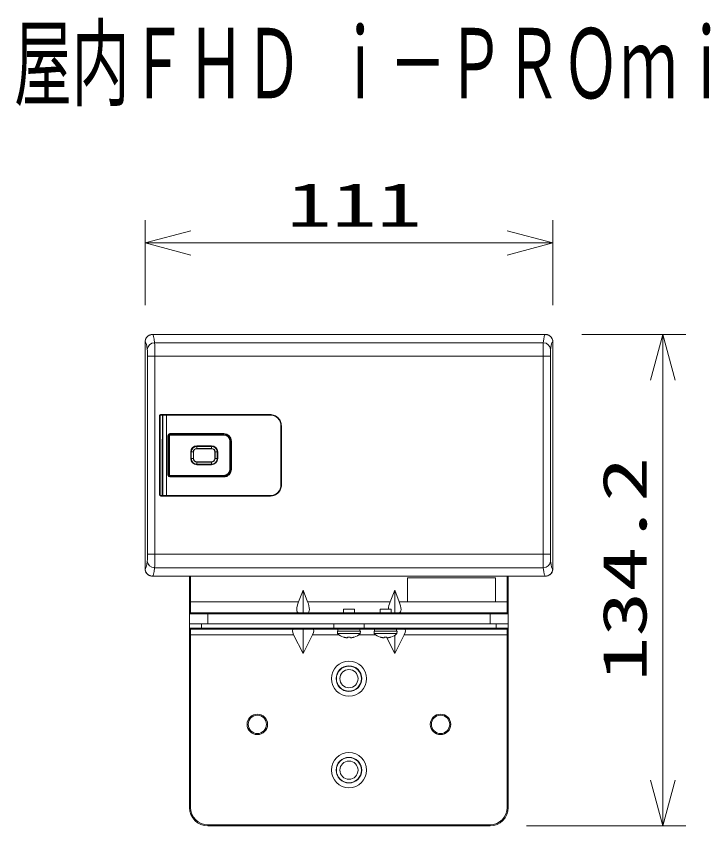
# Model space of a CAD drawing. Units: millimetres on the paper. Extents: x -62 to 64, y -59 to 59.
# Drawn here: x -35.38 to 2.42, y 15.2 to 59.43 of the extents above; entities that cross this region are included whole.
import ezdxf
from ezdxf.enums import TextEntityAlignment as Align

# ---------------------------------------------------------------- set-up
doc = ezdxf.new("R2010")
doc.units = ezdxf.units.MM
doc.layers.add('0-0_MOJI1', color=7, linetype='Continuous')
for name, color, linetype, lineweight in [('0-3_GAIKEI', 4, 'Continuous', 9), ('0-4_SUNPO', 7, 'Continuous', 9), ('0-5_0', 7, 'Continuous', 9)]:
    doc.layers.add(name, color=color, linetype=linetype, lineweight=lineweight)
doc.styles.add('ＭＳ ゴシック', font='')
doc.styles.get('ＭＳ ゴシック').set_extended_font_data('MS Gothic')

# ---------------------------------------------------------------- blocks, each defined once
blk = doc.blocks.new('_Open30')
at = {"layer": '0-5_0'}
blk.add_line((0, 0), (-1, 0), dxfattribs=at)
blk.add_lwpolyline([(-1, 0.2679), (0, 0), (-1, -0.2679)], dxfattribs=at)

msp = doc.modelspace()

# ---------------------------------------------------------------- linework, layer by layer
at = {"layer": '0-3_GAIKEI', "color": 7}
for p, q in [((-6.504, 42.039), (-27.939, 42.039)), ((-28.353, 41.636), (-28.353, 29.242)), ((-6.091, 29.242), (-6.091, 41.636)), ((-27.939, 28.839), (-6.504, 28.839))]:
    msp.add_line(p, q, dxfattribs=at)
at = {"layer": '0-3_GAIKEI'}
for p, q in [((-28.347, 41.636), (-28.347, 29.241)), ((-27.83, 41.584), (-6.614, 41.584)), ((-6.096, 29.241), (-6.096, 41.636)), ((-28.216, 40.847), (-6.228, 40.847)), ((-28.216, 30.03), (-28.216, 40.847)), ((-27.817, 40.847), (-27.817, 30.03)), ((-6.627, 30.03), (-6.627, 40.847)), ((-6.228, 40.847), (-6.228, 30.03)), ((-21.524, 37.664), (-27.48, 37.664)), ((-27.48, 37.664), (-27.48, 37.659)), ((-21.524, 37.659), (-27.48, 37.659)), ((-21.532, 37.639), (-27.472, 37.639)), ((-27.404, 33.239), (-27.404, 37.639)), ((-27.387, 33.239), (-27.387, 37.639)), ((-27.187, 33.239), (-27.187, 37.639)), ((-21.524, 37.664), (-21.524, 37.659)), ((-27.557, 37.587), (-27.557, 33.29)), ((-27.557, 37.587), (-27.552, 37.587)), ((-27.552, 37.587), (-27.552, 33.29)), ((-27.532, 37.579), (-27.532, 33.299)), ((-20.932, 33.839), (-20.932, 37.039)), ((-20.907, 37.047), (-20.912, 37.047)), ((-20.907, 33.81), (-20.907, 37.047)), ((-27.066, 36.522), (-27.106, 36.522)), ((-27.106, 34.355), (-27.106, 36.522)), ((-27.066, 36.522), (-27.062, 36.518)), ((-27.066, 34.355), (-27.066, 36.522)), ((-27.062, 36.518), (-27.062, 34.359)), ((-27.062, 36.518), (-27.022, 36.518)), ((-27.062, 34.359), (-27.062, 36.518)), ((-27.022, 36.518), (-27.022, 34.359)), ((-27.006, 36.582), (-27.006, 36.622)), ((-24.062, 36.578), (-27.002, 36.578)), ((-27.002, 36.578), (-27.002, 36.538)), ((-24.062, 36.538), (-27.002, 36.538)), ((-24.059, 36.582), (-24.062, 36.578)), ((-24.062, 36.578), (-24.062, 36.538)), ((-25.522, 35.955), (-24.722, 35.955)), ((-25.522, 35.927), (-25.522, 35.955)), ((-25.522, 35.927), (-24.722, 35.927)), ((-25.522, 35.927), (-25.522, 35.81)), ((-24.722, 35.927), (-24.722, 35.955)), ((-24.722, 35.927), (-24.722, 35.81)), ((-23.722, 34.679), (-23.722, 36.198)), ((-23.682, 36.198), (-23.722, 36.198)), ((-23.679, 36.202), (-23.682, 36.199)), ((-23.682, 34.679), (-23.682, 36.198)), ((-23.679, 36.202), (-23.679, 34.675)), ((-23.679, 36.202), (-23.639, 36.202)), ((-23.639, 36.202), (-23.639, 34.675)), ((-25.831, 35.619), (-25.859, 35.619)), ((-25.859, 35.619), (-25.859, 35.259)), ((-25.831, 35.619), (-25.831, 35.259)), ((-25.831, 35.619), (-25.714, 35.619)), ((-25.702, 35.619), (-25.714, 35.619)), ((-25.714, 35.619), (-25.714, 35.259)), ((-25.702, 35.619), (-25.702, 35.259)), ((-25.522, 35.799), (-25.522, 35.81)), ((-25.522, 35.81), (-24.722, 35.81)), ((-25.522, 35.799), (-24.722, 35.799)), ((-24.722, 35.799), (-24.722, 35.81)), ((-24.542, 35.259), (-24.542, 35.619)), ((-24.542, 35.619), (-24.531, 35.619)), ((-24.531, 35.259), (-24.531, 35.619)), ((-24.414, 35.619), (-24.531, 35.619)), ((-24.414, 35.619), (-24.386, 35.619)), ((-24.414, 35.259), (-24.414, 35.619)), ((-24.386, 35.259), (-24.386, 35.619)), ((-25.831, 35.259), (-25.859, 35.259)), ((-25.831, 35.259), (-25.714, 35.259)), ((-25.702, 35.259), (-25.714, 35.259)), ((-25.522, 35.079), (-25.522, 35.067)), ((-24.722, 35.079), (-25.522, 35.079)), ((-24.722, 35.067), (-25.522, 35.067)), ((-25.522, 34.95), (-25.522, 35.067)), ((-25.522, 34.95), (-25.522, 34.922)), ((-24.722, 34.95), (-25.522, 34.95)), ((-24.722, 35.079), (-24.722, 35.067)), ((-24.722, 34.95), (-24.722, 35.067)), ((-24.722, 34.95), (-24.722, 34.922)), ((-24.542, 35.259), (-24.531, 35.259)), ((-24.414, 35.259), (-24.531, 35.259)), ((-24.414, 35.259), (-24.386, 35.259)), ((-24.722, 34.922), (-25.522, 34.922)), ((-23.682, 34.679), (-23.722, 34.679)), ((-23.679, 34.675), (-23.682, 34.679)), ((-23.679, 34.675), (-23.639, 34.675)), ((-27.066, 34.355), (-27.106, 34.355)), ((-27.066, 34.355), (-27.062, 34.359)), ((-27.062, 34.359), (-27.022, 34.359)), ((-27.006, 34.295), (-27.002, 34.299)), ((-27.002, 34.339), (-24.062, 34.339)), ((-27.002, 34.299), (-27.002, 34.339)), ((-27.002, 34.299), (-24.062, 34.299)), ((-27.002, 34.299), (-24.062, 34.299)), ((-24.062, 34.299), (-24.062, 34.339)), ((-24.059, 34.295), (-24.059, 34.255)), ((-27.557, 33.29), (-27.552, 33.29)), ((-27.48, 33.213), (-27.48, 33.219)), ((-27.48, 33.219), (-21.504, 33.219)), ((-27.48, 33.213), (-21.504, 33.213)), ((-27.472, 33.239), (-21.532, 33.239)), ((-21.504, 33.213), (-21.504, 33.219)), ((-28.216, 30.03), (-6.228, 30.03)), ((-6.614, 29.293), (-27.83, 29.293)), ((-25.922, 27.439), (-25.922, 28.839)), ((-25.862, 28.839), (-25.862, 27.439)), ((-8.582, 27.439), (-8.582, 28.839)), ((-8.522, 28.839), (-8.522, 26.779)), ((-14.022, 28.739), (-14.022, 27.439)), ((-9.222, 28.739), (-14.022, 28.739)), ((-9.222, 27.439), (-9.222, 28.739)), ((-19.968, 27.439), (-19.722, 28.074)), ((-19.722, 26.839), (-19.722, 28.074)), ((-19.722, 28.074), (-19.476, 27.439)), ((-14.968, 27.439), (-14.722, 28.074)), ((-25.862, 27.439), (-25.922, 27.439)), ((-25.862, 27.439), (-25.862, 26.839)), ((-25.862, 27.439), (-19.968, 27.439)), ((-19.476, 27.439), (-14.968, 27.439)), ((-14.476, 27.439), (-14.022, 27.439)), ((-14.022, 27.439), (-9.222, 27.439)), ((-9.222, 27.439), (-8.522, 27.439)), ((-8.582, 26.839), (-8.582, 27.439)), ((-17.522, 27.039), (-17.522, 26.839)), ((-15.522, 27.039), (-15.522, 26.839)), ((-8.522, 26.779), (-25.922, 26.779)), ((-24.922, 26.839), (-24.922, 26.239)), ((-9.522, 26.239), (-9.522, 26.839)), ((-8.522, 26.779), (-8.582, 26.839)), ((-8.522, 26.779), (-8.522, 25.639)), ((-8.522, 26.239), (-25.922, 26.239)), ((-25.264, 26.239), (-25.264, 25.999)), ((-18.05, 25.999), (-18.05, 26.239)), ((-9.18, 25.999), (-9.18, 26.239)), ((-25.922, 25.999), (-8.522, 25.999)), ((-25.862, 25.939), (-25.922, 25.999)), ((-25.862, 25.939), (-25.862, 25.639)), ((-18.029, 25.939), (-25.862, 25.939)), ((-25.243, 25.939), (-25.264, 25.999)), ((-19.722, 25.939), (-19.722, 24.604)), ((-17.852, 25.839), (-17.84, 25.699)), ((-16.592, 25.839), (-17.852, 25.839)), ((-17.822, 25.839), (-17.822, 25.939)), ((-16.622, 25.839), (-16.622, 25.939)), ((-8.582, 25.939), (-16.415, 25.939)), ((-15.852, 25.839), (-15.84, 25.699)), ((-14.592, 25.839), (-15.852, 25.839)), ((-15.822, 25.839), (-15.822, 25.939)), ((-14.622, 25.839), (-14.622, 25.939)), ((-9.18, 25.999), (-9.2, 25.939)), ((-8.522, 25.999), (-8.582, 25.939)), ((-20.239, 25.639), (-25.862, 25.639)), ((-25.862, 25.639), (-25.862, 16.199)), ((-19.722, 24.604), (-20.239, 25.639)), ((-19.204, 25.639), (-19.722, 24.604)), ((-17.767, 25.639), (-19.204, 25.639)), ((-17.512, 25.506), (-17.512, 25.509)), ((-17.294, 25.509), (-17.294, 25.489)), ((-17.149, 25.489), (-17.149, 25.509)), ((-16.932, 25.506), (-16.932, 25.509)), ((-15.767, 25.639), (-16.677, 25.639)), ((-15.512, 25.506), (-15.512, 25.509)), ((-15.294, 25.509), (-15.294, 25.489)), ((-14.722, 24.604), (-15.174, 25.508)), ((-15.149, 25.489), (-15.149, 25.509)), ((-14.932, 25.506), (-14.932, 25.509)), ((-14.204, 25.639), (-14.722, 24.604)), ((-14.722, 25.607), (-14.722, 24.604)), ((-8.582, 25.639), (-14.204, 25.639)), ((-8.582, 16.199), (-8.582, 25.639)), ((-8.522, 25.639), (-8.522, 16.199)), ((-8.522, 16.199), (-8.582, 16.199)), ((-24.922, 15.259), (-9.522, 15.259)), ((-9.522, 15.199), (-9.522, 15.259))]:
    msp.add_line(p, q, dxfattribs=at)
for points in [[(-20.907, 33.81), (-20.912, 33.81), (-20.912, 37.047)], [(-27.404, 36.315), (-27.419, 36.315), (-27.419, 33.239)], [(-24.059, 36.582), (-24.059, 36.622), (-27.006, 36.622)], [(-24.059, 36.582), (-27.006, 36.582), (-27.002, 36.578)], [(-27.006, 34.295), (-24.059, 34.295), (-24.062, 34.299)], [(-27.006, 34.295), (-27.006, 34.255), (-24.059, 34.255)], [(-14.722, 26.839), (-14.722, 28.074), (-14.476, 27.439)], [(-25.862, 25.639), (-25.922, 25.639), (-25.922, 27.439)], [(-17.522, 27.039), (-16.922, 27.039), (-16.922, 26.839)], [(-15.522, 27.039), (-14.922, 27.039), (-14.922, 26.839)], [(-25.922, 26.779), (-25.862, 26.839), (-8.582, 26.839)], [(-16.415, 25.939), (-16.394, 25.999), (-16.394, 26.239)], [(-16.415, 25.939), (-18.029, 25.939), (-18.05, 25.999)], [(-16.592, 25.839), (-16.604, 25.699), (-17.84, 25.699)], [(-14.592, 25.839), (-14.604, 25.699), (-15.84, 25.699)], [(-8.522, 25.639), (-8.582, 25.639), (-8.582, 25.939)], [(-25.862, 16.199), (-25.922, 16.199), (-25.922, 25.639)], [(-9.522, 15.199), (-24.922, 15.199), (-24.922, 15.259)]]:
    msp.add_lwpolyline(points, dxfattribs=at)
for centre, radius in [((-17.222, 23.239), 0.96), ((-17.222, 23.239), 0.7), ((-17.222, 23.239), 0.684), ((-17.222, 23.239), 0.497), ((-22.222, 20.739), 0.56), ((-22.222, 20.739), 0.5), ((-12.222, 20.739), 0.56), ((-12.222, 20.739), 0.5), ((-17.222, 18.239), 0.96), ((-17.222, 18.239), 0.7), ((-17.222, 18.239), 0.684), ((-17.222, 18.239), 0.497)]:
    msp.add_circle(centre, radius, dxfattribs=at)
at = {"layer": '0-3_GAIKEI', "color": 7}
for centre, radius, start, end in [((-27.974, 41.674), 0.356, 106.6945, 126.8893), ((-27.908, 41.36), 0.677, 93.8027, 104.4144), ((-6.482, 41.582), 0.454, 84.6884, 92.8523), ((-6.473, 41.748), 0.288, 70.5301, 83.287), ((-6.441, 41.766), 0.262, 69.6028, 84.6821), ((-6.526, 41.62), 0.426, 61.3827, 69.5471), ((-27.841, 41.62), 0.512, 164.2129, 178.2102), ((-27.962, 41.638), 0.391, 143.5514, 162.0029), ((-27.942, 41.626), 0.414, 126.4035, 143.7895), ((-6.479, 41.679), 0.357, 57.5498, 68.7595), ((-6.522, 41.6), 0.446, 40.6017, 58.3589), ((-6.46, 41.653), 0.365, 18.944, 40.7062), ((-6.704, 41.599), 0.614, 3.4421, 16.315), ((-27.74, 29.278), 0.614, 183.442, 196.315), ((-6.603, 29.258), 0.512, 344.2129, 358.2102), ((-27.984, 29.224), 0.365, 198.944, 220.7062), ((-27.922, 29.277), 0.446, 220.6017, 238.3589), ((-27.964, 29.198), 0.357, 237.5498, 248.7595), ((-27.917, 29.257), 0.426, 241.3827, 249.5471), ((-28.002, 29.111), 0.262, 249.6028, 264.6821), ((-27.97, 29.129), 0.288, 250.53, 263.287), ((-27.962, 29.295), 0.454, 264.6884, 272.8523), ((-6.536, 29.517), 0.677, 273.8027, 284.4144), ((-6.47, 29.203), 0.356, 286.6945, 306.8893), ((-6.502, 29.251), 0.414, 306.4035, 323.7895), ((-6.482, 29.239), 0.391, 323.5514, 342.0029)]:
    msp.add_arc(centre, radius, start, end, dxfattribs=at)
at = {"layer": '0-3_GAIKEI'}
for centre, radius, start, end in [((-27.969, 41.716), 0.319, 107.9494, 118.9758), ((-27.965, 41.691), 0.344, 96.7047, 107.4082), ((-27.908, 41.139), 0.899, 92.0866, 96.2189), ((-27.605, 41.584), 0.744, 167.3881, 175.9575), ((-27.993, 41.658), 0.349, 147.3069, 165.4128), ((-27.904, 41.611), 0.45, 134.018, 148.3801), ((-27.835, 41.19), 0.394, 89.1477, 176.2616), ((-28.031, 41.731), 0.275, 109.3239, 132.3323), ((-6.608, 41.19), 0.394, 3.7384, 90.8523), ((-6.502, 41.589), 0.441, 51.7024, 66.1909), ((-6.466, 41.665), 0.359, 30.6892, 48.6025), ((-6.503, 41.632), 0.408, 16.2278, 31.992), ((-6.621, 41.62), 0.525, 1.7672, 13.9262), ((-27.458, 37.583), 0.0995, 164.147, 178.0095), ((-27.481, 37.587), 0.076, 143.7016, 161.9601), ((-27.459, 37.584), 0.0927, 164.1383, 178.0101), ((-27.481, 37.587), 0.0709, 143.7087, 161.955), ((-27.479, 37.586), 0.0788, 126.391, 143.9821), ((-27.479, 37.586), 0.0734, 126.3898, 143.9898), ((-27.472, 37.579), 0.06, 90, 180), ((-27.484, 37.594), 0.0689, 106.6478, 126.7561), ((-27.484, 37.593), 0.0642, 106.6409, 126.7498), ((-27.471, 37.531), 0.133, 94.1119, 104.4847), ((-27.471, 37.535), 0.124, 94.127, 104.4838), ((-21.532, 37.039), 0.6, 0, 90), ((-21.607, 36.331), 1.335, 81.2343, 86.423), ((-21.604, 36.349), 1.312, 81.2351, 86.471), ((-21.493, 37.12), 0.539, 67.5994, 80.4362), ((-21.493, 37.119), 0.534, 67.5696, 80.4135), ((-21.519, 37.062), 0.596, 55.806, 67.3869), ((-21.518, 37.063), 0.6, 55.7968, 67.3984), ((-21.538, 37.032), 0.632, 45.0416, 55.9285), ((-21.538, 37.032), 0.638, 45.0364, 55.922), ((-21.539, 37.031), 0.633, 34.1629, 45.0486), ((-21.539, 37.031), 0.638, 34.1575, 45.0421), ((-21.492, 37.061), 0.578, 22.3757, 34.3147), ((-21.493, 37.06), 0.585, 22.3955, 34.3081), ((-21.462, 37.078), 0.543, 9.3204, 21.9106), ((-21.46, 37.078), 0.547, 9.3329, 21.9491), ((-22.402, 36.936), 1.494, 4.2489, 8.8514), ((-22.398, 36.937), 1.495, 4.2013, 8.8413), ((-27.006, 36.522), 0.1, 90, 180), ((-27.006, 36.522), 0.06, 90, 180), ((-27.002, 36.518), 0.06, 90, 180), ((-27.002, 36.518), 0.06, 90, 180), ((-27.002, 36.518), 0.02, 90, 180), ((-24.062, 36.199), 0.38, 0, 90), ((-24.062, 36.198), 0.38, 0, 90), ((-24.062, 36.198), 0.34, 0, 90), ((-24.058, 36.202), 0.42, 0, 90), ((-24.058, 36.202), 0.38, 0, 90), ((-25.522, 35.619), 0.337, 90, 180), ((-25.522, 35.619), 0.308, 90, 180), ((-24.722, 35.619), 0.337, 0, 90), ((-24.722, 35.619), 0.308, 0, 90), ((-25.522, 35.619), 0.192, 90, 180), ((-25.522, 35.619), 0.18, 90, 180), ((-24.722, 35.619), 0.192, 0, 90), ((-24.722, 35.619), 0.18, 0, 90), ((-25.522, 35.259), 0.337, 180, 270), ((-25.522, 35.259), 0.308, 180, 270), ((-25.522, 35.259), 0.192, 180, 270), ((-25.522, 35.259), 0.18, 180, 270), ((-24.722, 35.259), 0.337, 270, 0), ((-24.722, 35.259), 0.308, 270, 0), ((-24.722, 35.259), 0.18, 270, 0), ((-24.722, 35.259), 0.192, 270, 0), ((-24.062, 34.679), 0.38, 270, 0), ((-24.062, 34.679), 0.34, 270, 0), ((-24.062, 34.679), 0.38, 270, 0), ((-24.058, 34.675), 0.38, 270, 0), ((-24.058, 34.675), 0.42, 270, 0), ((-27.006, 34.355), 0.1, 180, 270), ((-27.006, 34.355), 0.06, 180, 270), ((-27.002, 34.359), 0.06, 180, 270), ((-27.002, 34.359), 0.06, 180, 270), ((-27.002, 34.359), 0.02, 180, 270), ((-21.532, 33.839), 0.6, 270, 0), ((-21.433, 33.782), 0.516, 337.458, 350.3187), ((-21.432, 33.781), 0.52, 337.4864, 350.3456), ((-22.132, 33.881), 1.222, 351.2332, 356.6674), ((-22.15, 33.884), 1.245, 351.2356, 356.6153), ((-27.424, 33.3), 0.133, 184.112, 194.4847), ((-27.487, 33.286), 0.0689, 196.6478, 216.7561), ((-27.428, 33.299), 0.124, 184.127, 194.4837), ((-27.487, 33.286), 0.0642, 196.6409, 216.7498), ((-27.479, 33.292), 0.0788, 216.391, 233.9821), ((-27.479, 33.292), 0.0734, 216.3897, 233.9898), ((-27.472, 33.299), 0.06, 180, 270), ((-27.48, 33.289), 0.076, 233.7016, 251.9601), ((-27.48, 33.289), 0.0709, 233.7087, 251.955), ((-27.477, 33.313), 0.0995, 254.147, 268.0095), ((-27.477, 33.311), 0.0927, 254.1383, 268.0101), ((-21.619, 34.707), 1.493, 274.4354, 278.8948), ((-21.618, 34.702), 1.493, 274.3849, 278.8821), ((-21.474, 33.755), 0.53, 279.2767, 291.754), ((-21.473, 33.753), 0.534, 279.287, 291.7968), ((-21.487, 33.776), 0.554, 292.2917, 304.3405), ((-21.488, 33.776), 0.56, 292.3154, 304.3341), ((-21.519, 33.825), 0.612, 304.1844, 315.0756), ((-21.519, 33.825), 0.618, 304.179, 315.0681), ((-21.518, 33.824), 0.611, 315.0616, 325.9527), ((-21.518, 33.824), 0.617, 315.0563, 325.9459), ((-21.492, 33.808), 0.581, 325.8415, 337.3447), ((-21.491, 33.807), 0.585, 325.8314, 337.3549), ((-27.835, 29.687), 0.394, 183.7384, 270.8523), ((-6.608, 29.687), 0.394, 269.1477, 356.2616), ((-27.823, 29.257), 0.525, 181.7672, 193.9262), ((-6.839, 29.293), 0.744, 347.3881, 355.9575), ((-27.941, 29.245), 0.408, 196.2278, 211.992), ((-27.977, 29.212), 0.359, 210.6892, 228.6025), ((-27.942, 29.288), 0.441, 231.7023, 246.1909), ((-6.536, 29.738), 0.899, 272.0866, 276.2188), ((-6.479, 29.186), 0.344, 276.7047, 287.4082), ((-6.474, 29.161), 0.319, 287.9494, 298.9758), ((-6.413, 29.146), 0.275, 289.3239, 312.3323), ((-6.54, 29.266), 0.45, 314.018, 328.3801), ((-6.451, 29.219), 0.349, 327.3069, 345.4128), ((-17.222, 26.374), 0.915, 227.5371, 251.5228), ((-17.222, 26.374), 0.915, 288.4772, 312.4629), ((-15.222, 26.374), 0.915, 227.5371, 251.5228), ((-15.222, 26.374), 0.915, 288.4772, 312.4629), ((-17.086, 26.808), 1.367, 251.8381, 253.3099), ((-17.173, 26.551), 1.096, 253.8465, 255.6826), ((-17.211, 26.46), 0.998, 256.4606, 258.1595), ((-17.317, 25.968), 0.495, 258.4902, 261.7889), ((-17.323, 25.916), 0.443, 261.6242, 265.028), ((-17.337, 25.745), 0.272, 264.9371, 269.786), ((-17.337, 25.622), 0.148, 269.5825, 276.8624), ((-17.327, 25.542), 0.0682, 276.434, 288.3948), ((-17.311, 25.496), 0.019, 285.357, 314.9566), ((-17.309, 25.492), 0.015, 322.8412, 350.1391), ((-17.204, 26.802), 1.296, 266.0103, 269.2225), ((-17.229, 26.552), 1.046, 270.3943, 274.375), ((-17.134, 25.492), 0.015, 189.8667, 217.1554), ((-17.133, 25.496), 0.019, 225.0391, 254.6432), ((-17.117, 25.542), 0.0682, 251.605, 263.567), ((-17.106, 25.622), 0.148, 263.1392, 270.4199), ((-17.106, 25.746), 0.272, 270.2162, 275.0632), ((-17.121, 25.916), 0.443, 274.9721, 278.3747), ((-17.127, 25.968), 0.495, 278.2101, 281.5086), ((-17.233, 26.459), 0.998, 281.8397, 283.5396), ((-17.339, 26.804), 1.358, 284.4939, 285.9758), ((-17.279, 26.554), 1.102, 286.5142, 288.3409), ((-15.086, 26.808), 1.367, 251.8381, 253.3099), ((-15.173, 26.551), 1.096, 253.8465, 255.6826), ((-15.211, 26.46), 0.998, 256.4606, 258.1595), ((-15.317, 25.968), 0.495, 258.4902, 261.7889), ((-15.323, 25.916), 0.443, 261.6242, 265.028), ((-15.337, 25.745), 0.272, 264.9371, 269.786), ((-15.337, 25.622), 0.148, 269.5825, 276.8624), ((-15.327, 25.542), 0.0682, 276.434, 288.3948), ((-15.311, 25.496), 0.019, 285.357, 314.9566), ((-15.309, 25.492), 0.015, 322.8412, 350.1391), ((-15.204, 26.802), 1.296, 266.0103, 269.2225), ((-15.229, 26.552), 1.046, 270.3943, 274.375), ((-15.134, 25.492), 0.015, 189.8667, 217.1554), ((-15.133, 25.496), 0.019, 225.0391, 254.6432), ((-15.117, 25.542), 0.0682, 251.605, 263.567), ((-15.106, 25.622), 0.148, 263.1392, 270.4199), ((-15.106, 25.746), 0.272, 270.2162, 275.0632), ((-15.121, 25.916), 0.443, 274.9721, 278.3747), ((-15.127, 25.968), 0.495, 278.2101, 281.5086), ((-15.233, 26.459), 0.998, 281.8397, 283.5396), ((-15.339, 26.804), 1.358, 284.4939, 285.9758), ((-15.279, 26.554), 1.102, 286.5142, 288.3409), ((-24.922, 16.199), 1, 180, 270), ((-24.922, 16.199), 0.94, 180, 270), ((-9.522, 16.199), 0.94, 270, 0), ((-9.522, 16.199), 1, 270, 0)]:
    msp.add_arc(centre, radius, start, end, dxfattribs=at)
for centre, major_axis, ratio, start_param, end_param in [((-27.939, 36.239), (0, 5.8), 0.048793, 5.884725, 6.28333), ((-6.504, 36.239), (0, 5.8), 0.048793, 0.00003, 0.398461), ((-28.339, 36.239), (0, 5.4), 0.052408, 5.884725, 6.312992), ((-27.838, 40.847), (0, 0.8), 0.026204, 4.712389, 5.884725), ((-6.606, 40.847), (0, 0.8), 0.026204, 0.398461, 1.570796), ((-6.105, 36.239), (0, 5.4), 0.052408, 6.253378, 6.681646), ((-28.237, 40.847), (0, 0.4), 0.052408, 4.712389, 5.884725), ((-6.207, 40.847), (0, 0.4), 0.052408, 0.398461, 1.570796), ((-28.339, 34.639), (0, 5.4), 0.052408, 3.111786, 3.540053), ((-28.237, 30.03), (0, 0.4), 0.052408, 3.540053, 4.712389), ((-27.838, 30.03), (0, 0.8), 0.026204, 3.540053, 4.712389), ((-6.606, 30.03), (0, 0.8), 0.026204, 1.570796, 2.743132), ((-6.207, 30.03), (0, 0.4), 0.052408, 1.570796, 2.743132), ((-6.105, 34.639), (0, 5.4), 0.052408, 2.743132, 3.1714), ((-27.939, 34.639), (0, 5.8), 0.048793, 3.141622, 3.540053), ((-6.504, 34.639), (0, 5.8), 0.048793, 2.743132, 3.141738), ((-19.736, 27.439), (0.263, 0.594), 0.330129, 1.716121, 3.286917), ((-19.708, 27.439), (-0.263, 0.594), 0.330129, 2.996268, 4.567065), ((-14.736, 27.439), (0.263, 0.594), 0.330129, 1.716121, 2.445848), ((-14.708, 27.439), (-0.263, 0.594), 0.330129, 2.996268, 4.567065), ((-20.089, 25.639), (-0.18, 0.292), 0.381966, 6.051362, 7.622158), ((-19.354, 25.639), (0.18, 0.292), 0.381966, 4.944213, 6.515009), ((-14.354, 25.639), (0.18, 0.292), 0.381966, 4.944213, 6.515009)]:
    msp.add_ellipse(centre, major_axis=major_axis, ratio=ratio, start_param=start_param, end_param=end_param, dxfattribs=at)
at = {"layer": '0-4_SUNPO'}
for p, q in [((-28.353, 43.636), (-28.353, 48.289)), ((-6.091, 43.636), (-6.091, 48.289)), ((-25.853, 47.039), (-8.591, 47.039)), ((-4.504, 42.039), (1.159, 42.039)), ((-0.091, 39.539), (-0.091, 17.699)), ((-7.522, 15.199), (1.159, 15.199))]:
    msp.add_line(p, q, dxfattribs=at)

# ---------------------------------------------------------------- block references
at = {"layer": '0-4_SUNPO', "xscale": 2.5, "yscale": 2.5}
for p, rotation in [((-28.353, 47.039), 180), ((-0.091, 42.039), 90), ((-0.091, 15.199), 270)]:
    msp.add_blockref('_Open30', p, dxfattribs=dict(at, rotation=rotation))
msp.add_blockref('_Open30', (-6.091, 47.039), dxfattribs=at)

# ---------------------------------------------------------------- texts
at = {"layer": '0-0_MOJI1', "style": 'ＭＳ ゴシック', "width": 0.6}
msp.add_text('屋内ＦＨＤ ｉ－ＰＲＯｍｉｎｉ：有線（屋外ハウジング壁付金具付）', height=3.848, dxfattribs=at).set_placement((-35.5, 53.778), align=Align.BOTTOM_LEFT)
at = {"layer": '0-4_SUNPO', "style": 'ＭＳ ゴシック', "width": 1.5}
msp.add_text('111', height=2.405, dxfattribs=at).set_placement((-20.615, 47.201), align=Align.BOTTOM_LEFT)
msp.add_text('134.2', height=2.405, rotation=90, dxfattribs=at).set_placement((-0.254, 23.083), align=Align.BOTTOM_LEFT)

doc.saveas('drawing.dxf')
